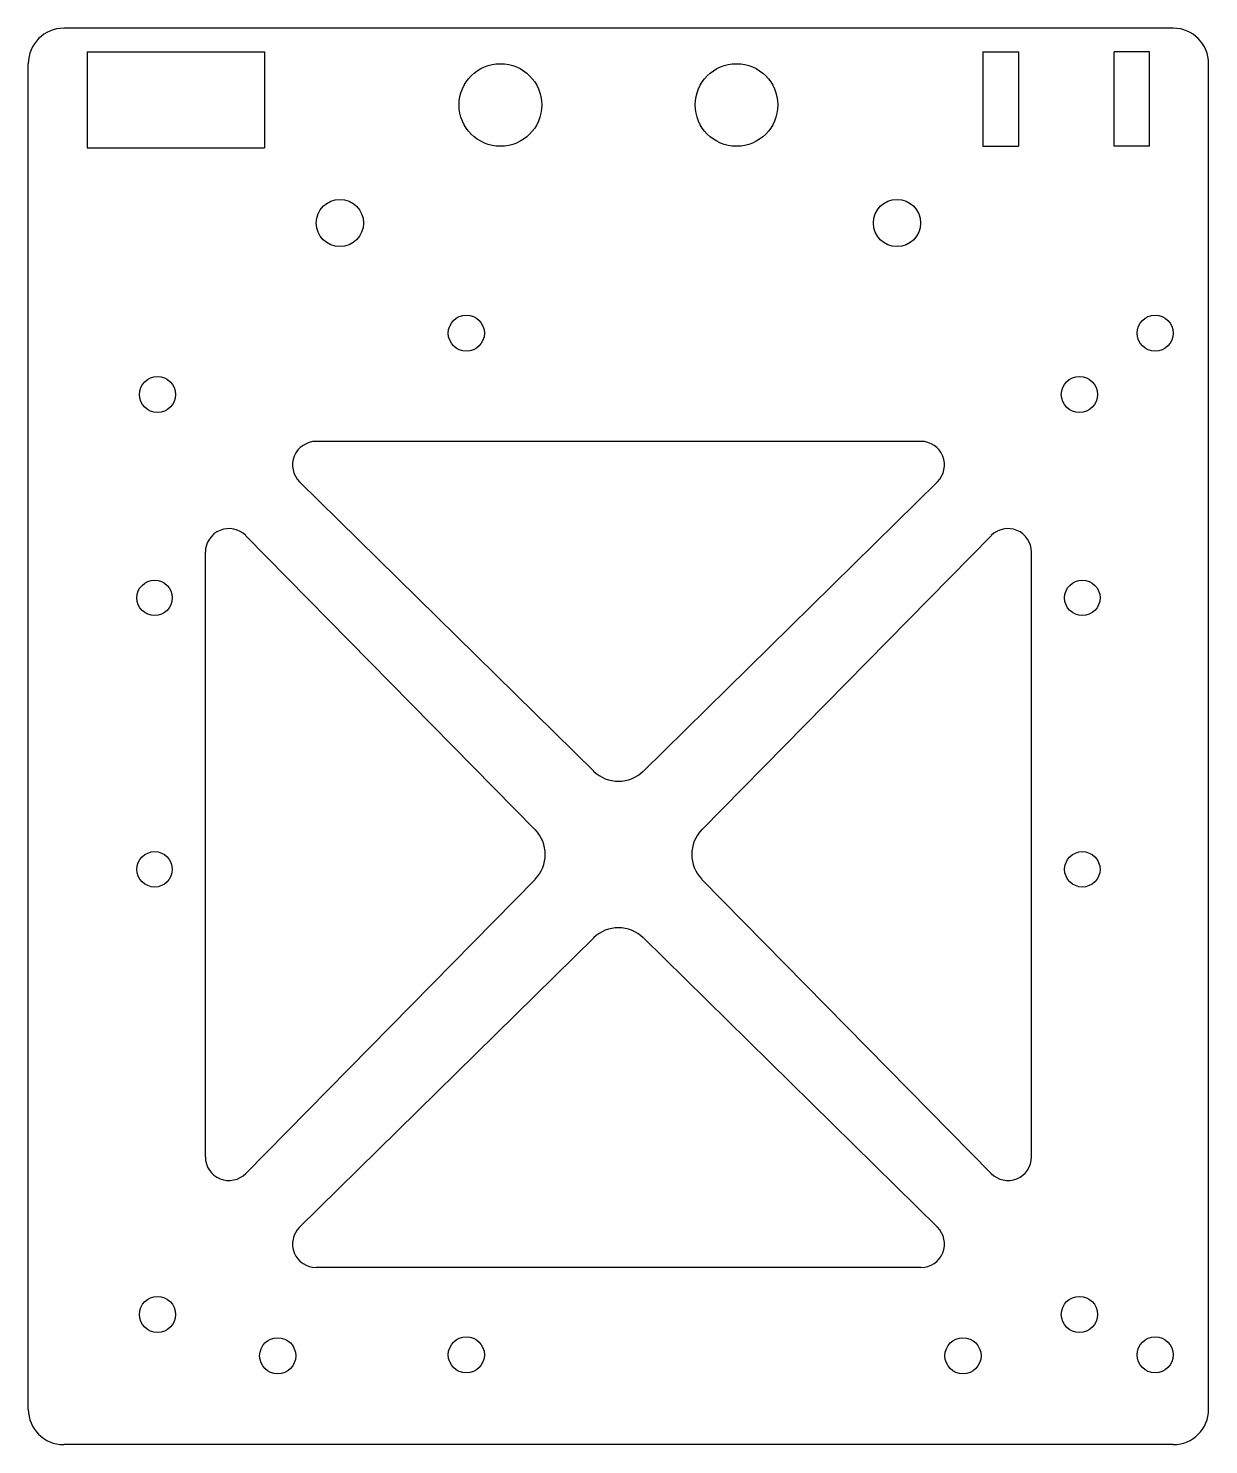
# Model space of a CAD drawing. Extents: x 187 to 287, y 40 to 160.
import ezdxf

# ---------------------------------------------------------------- set-up
doc = ezdxf.new("R2010")
doc.units = 0
doc.header["$LTSCALE"] = 12.7
doc.layers.add('VISIBLE', color=7, linetype='CONTINUOUS')

msp = doc.modelspace()

# ---------------------------------------------------------------- linework, layer by layer
at = {"layer": 'VISIBLE'}
for p, q in [((284.16, 159.57), (190.16, 159.57)), ((192.16, 157.57), (207.16, 157.57)), ((192.16, 157.57), (192.16, 149.45)), ((207.16, 157.57), (207.16, 149.45)), ((268.04, 157.57), (271.04, 157.57)), ((268.04, 157.57), (268.04, 149.57)), ((271.04, 157.57), (271.04, 149.57)), ((282.16, 157.57), (279.16, 157.57)), ((279.16, 149.57), (279.16, 157.57)), ((282.16, 149.57), (282.16, 157.57)), ((187.16, 42.57), (187.16, 156.57)), ((287.16, 42.57), (287.16, 156.57)), ((192.16, 149.45), (207.16, 149.45)), ((268.04, 149.57), (271.04, 149.57)), ((282.16, 149.57), (279.16, 149.57)), ((262.78, 124.57), (211.55, 124.57)), ((210.15, 121.14), (235.06, 96.63)), ((239.27, 96.63), (264.18, 121.14)), ((230.09, 91.67), (205.59, 116.58)), ((244.23, 91.67), (268.74, 116.58)), ((202.16, 63.95), (202.16, 115.18)), ((272.16, 63.95), (272.16, 115.18)), ((230.09, 87.46), (205.59, 62.55)), ((244.23, 87.46), (268.74, 62.55)), ((210.15, 57.99), (235.06, 82.5)), ((239.27, 82.5), (264.18, 57.99)), ((262.78, 54.57), (211.55, 54.57)), ((284.16, 39.57), (190.16, 39.57))]:
    msp.add_line(p, q, dxfattribs=at)
for centre, radius in [((227.16, 153.07), 3.5), ((247.16, 153.07), 3.5), ((213.56, 143.07), 2), ((260.76, 143.07), 2), ((224.27, 133.74), 1.53), ((282.63, 133.74), 1.53), ((198.11, 128.54), 1.53), ((276.21, 128.54), 1.53), ((197.86, 111.31), 1.5), ((276.46, 111.31), 1.5), ((197.86, 88.31), 1.5), ((276.46, 88.31), 1.5), ((198.11, 50.6), 1.53), ((276.21, 50.6), 1.53), ((208.29, 47.1), 1.53), ((224.27, 47.18), 1.53), ((266.35, 47.1), 1.53), ((282.63, 47.18), 1.53)]:
    msp.add_circle(centre, radius, dxfattribs=at)
for centre, radius, start, end in [((190.16, 156.57), 3, 90, 180), ((284.16, 156.57), 3, 0, 90), ((211.55, 122.57), 2, 90, 225.4735), ((262.78, 122.57), 2, 314.5265, 90), ((204.16, 115.18), 2, 44.5265, 180), ((270.16, 115.18), 2, 0, 135.4735), ((237.16, 98.77), 3, 225.4735, 314.5265), ((227.96, 89.57), 3, 315.4735, 44.5265), ((246.37, 89.57), 3, 135.4735, 224.5265), ((237.16, 80.36), 3, 45.4735, 134.5265), ((204.16, 63.95), 2, 180, 315.4735), ((270.16, 63.95), 2, 224.5265, 0), ((211.55, 56.57), 2, 134.5265, 270), ((262.78, 56.57), 2, 270, 45.4735), ((190.16, 42.57), 3, 180, 270), ((284.16, 42.57), 3, 270, 0)]:
    msp.add_arc(centre, radius, start, end, dxfattribs=at)

doc.saveas('drawing.dxf')
